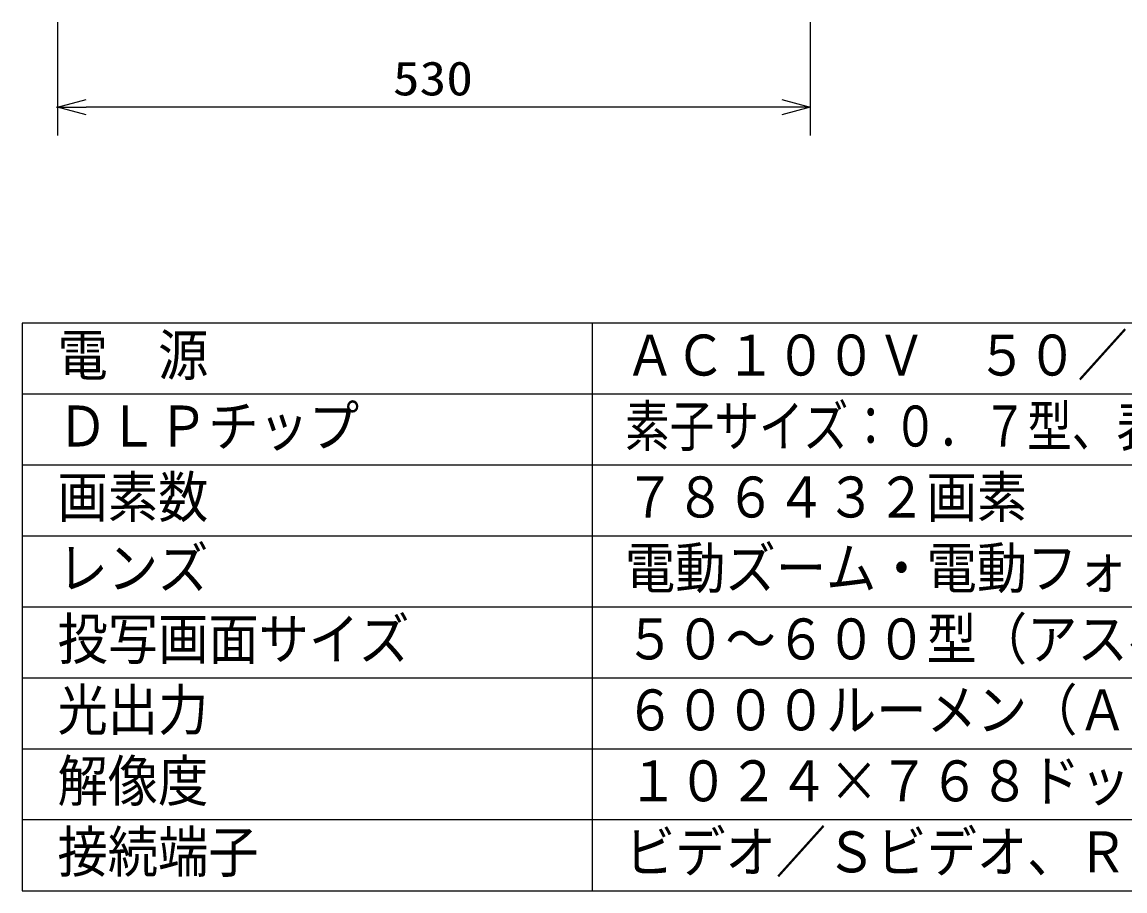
# Model space of a CAD drawing. Units: millimetres, scale not verified. Extents: x -63 to 63, y -57 to 57.
# Drawn here: x -62.5 to 15.2, y -56.5 to 4.7 of the extents above; entities that cross this region are included whole.
import ezdxf
from ezdxf.enums import TextEntityAlignment as Align

# ---------------------------------------------------------------- set-up
doc = ezdxf.new("R2010")
doc.units = ezdxf.units.MM
doc.header["$LTSCALE"] = 0.190236
doc.header["$PDMODE"] = 32
doc.header["$PDSIZE"] = 0.0951
for name, color, linetype in [('0-0_MOJI1', 2, 'Continuous'), ('0-3_WAKU', 3, 'Continuous'), ('0-4_DEFPOINTS', 7, 'Continuous')]:
    doc.layers.add(name, color=color, linetype=linetype)
doc.styles.add('ＭＳ ゴシック', font='')
doc.styles.get('ＭＳ ゴシック').set_extended_font_data('MS Gothic')

# ---------------------------------------------------------------- blocks, each defined once
blk = doc.blocks.new('_OPEN30')
at = {"layer": '0-4_DEFPOINTS'}
blk.add_line((0, 0), (-1, 0), dxfattribs=at)
blk.add_lwpolyline([(-1, 0.26795), (0, 0), (-1, -0.26795)], dxfattribs=at)

msp = doc.modelspace()

# ---------------------------------------------------------------- linework, layer by layer
at = {"layer": '0-3_WAKU'}
for p, q in [((-59.991, 4.7195), (-59.991, -3.2806)), ((-6.9505, 4.7195), (-6.9505, -3.2806)), ((-8.9505, -1.2805), (-57.991, -1.2805))]:
    msp.add_line(p, q, dxfattribs=at)
at = {"layer": '0-3_WAKU', "color": 4}
for p, q in [((62.5001, -16.5), (-62.5001, -16.5)), ((-22.2945, -56.5001), (-22.2945, -16.5))]:
    msp.add_line(p, q, dxfattribs=at)
at = {"layer": '0-3_WAKU', "color": 1}
for p, q in [((62.5001, -21.5), (-62.5001, -21.5)), ((62.5001, -26.5), (-62.5001, -26.5)), ((62.5001, -31.5001), (-62.5001, -31.5001)), ((62.5001, -36.5001), (-62.5001, -36.5001)), ((62.5001, -41.5001), (-62.5001, -41.5001)), ((62.5001, -46.5001), (-62.5001, -46.5001)), ((62.5001, -51.5001), (-62.5001, -51.5001))]:
    msp.add_line(p, q, dxfattribs=at)
at = {"layer": '0-3_WAKU', "color": 4}
msp.add_lwpolyline([(-62.5001, -16.5), (-62.5001, -56.5001), (62.5001, -56.5001)], dxfattribs=at)
at = {"layer": '0-4_DEFPOINTS'}
msp.add_point((-59.991, -1.2805), dxfattribs=at)

# ---------------------------------------------------------------- block references
at = {"layer": '0-3_WAKU', "xscale": 2, "yscale": 2, "rotation": 180}
msp.add_blockref('_OPEN30', (-59.991, -1.2805), dxfattribs=at)
at = {"layer": '0-3_WAKU', "xscale": 2, "yscale": 2}
msp.add_blockref('_OPEN30', (-6.9505, -1.2805), dxfattribs=at)

# ---------------------------------------------------------------- texts
at = {"layer": '0-0_MOJI1', "style": 'ＭＳ ゴシック'}
for s, width, p in [('電\u3000源', 0.9, (-60.0001, -21.0552)), ('ＡＣ１００Ｖ\u3000５０／６０Ｈｚ', 0.9, (-20, -21.0552)), ('ＤＬＰチップ', 0.9, (-60.0001, -26.0552)), ('素子サイズ：０．７型、表示方式：１チップＤＬＰ方式', 0.8, (-20, -26.0552)), ('画素数', 0.9, (-60.0001, -31.0552)), ('７８６４３２画素', 0.9, (-20, -31.0552)), ('レンズ', 0.9, (-60.0001, -36.0552)), ('電動ズーム・電動フォーカスレンズ', 0.9, (-20, -36.0552)), ('投写画面サイズ\u3000\u3000\u3000', 0.9, (-60.0001, -41.0552)), ('５０～６００型（アスペクト比４：３）', 0.9, (-20, -41.0552)), ('光出力', 0.9, (-60.0001, -46.0552)), ('６０００ルーメン（ＡＮＳＩ）', 0.9, (-20, -46.0552)), ('解像度', 0.9, (-60.0001, -51.0552)), ('１０２４×７６８ドット（ＲＧＢ信号時）', 0.9, (-19.7945, -51.0552)), ('接続端子', 0.9, (-60.0001, -56.0552)), ('ビデオ／Ｓビデオ、ＲＧＢ、ＤＶＩ－Ｄ、ＬＡＮ', 0.9, (-20, -56.0552))]:
    msp.add_text(s, height=2.887, dxfattribs=dict(at, width=width)).set_placement(p, align=Align.BOTTOM_LEFT)
at = {"layer": '0-3_WAKU', "style": 'ＭＳ ゴシック', "width": 1.15}
msp.add_text('530', height=2.406, dxfattribs=at).set_placement((-36.3579, -1.171), align=Align.BOTTOM_LEFT)

doc.saveas('drawing.dxf')
